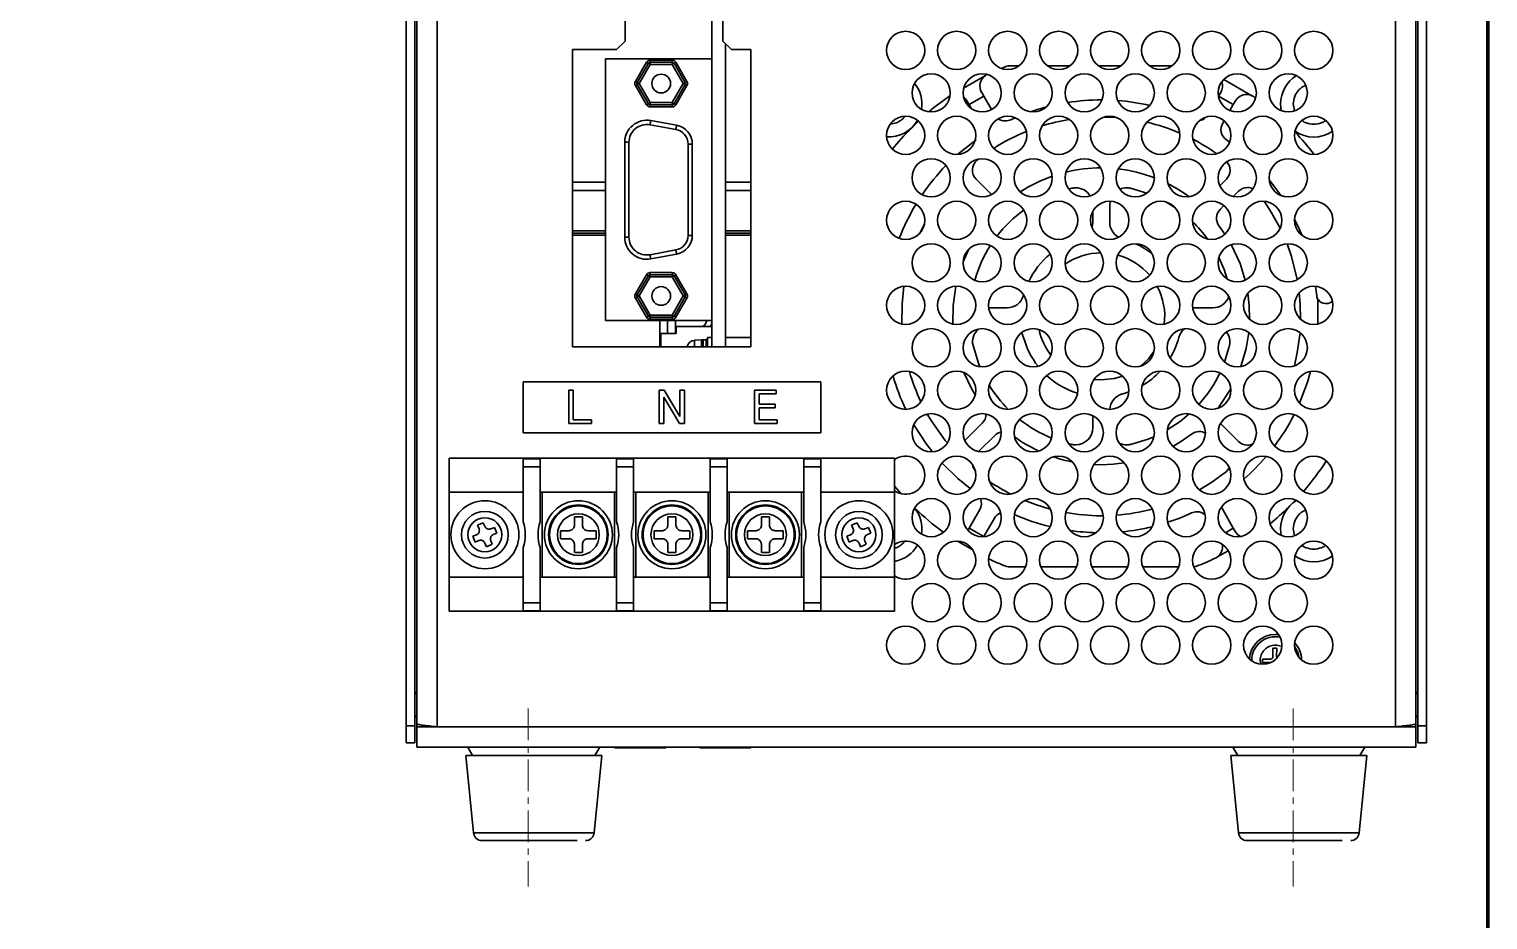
# Model space of a CAD drawing. Header units: millimetres. Extents: x 8 to 774, y 1 to 562.
# Drawn here: x 602.4 to 774, y 191.7 to 296.5 of the extents above; entities that cross this region are included whole.
import ezdxf

# ---------------------------------------------------------------- set-up
doc = ezdxf.new("R2010")
doc.units = ezdxf.units.MM
doc.linetypes.add('CENTER', pattern=[2, 1.25, -0.25, 0.25, -0.25])
doc.layers.get('0').update_dxf_attribs({"lineweight": 9})
doc.layers.add('2KD_寸法１', color=7, linetype='Continuous', lineweight=15)
doc.layers.add('AUX', color=7, linetype='Continuous', lineweight=40)

# ---------------------------------------------------------------- blocks, each defined once
blk = doc.blocks.new('A$C6BD44C80')
at = {"color": 7, "linetype": 'Continuous', "lineweight": 30}
for p, q in [((-60, -2), (-60, -187.5)), ((-59, -2), (-59, -187.5)), ((-58.75, -3.4), (-58.75, -187.25)), ((-56.35, -3.4), (-56.35, -187.6)), ((56.35, -187.6), (56.35, -3.4)), ((58.75, -187.25), (58.75, -3.4)), ((59, -187.5), (59, -2)), ((60, -187.5), (60, -2)), ((-34.25, -58.1), (-34.25, -106.9)), ((-22.75, -58.1), (-22.75, -106.9)), ((-24.05, -109), (-24.05, -104.43)), ((-40.45, -107.9), (-35.25, -107.9)), ((-40.45, -107.9), (-40.45, -142.9)), ((-34.25, -106.9), (-35.25, -107.9)), ((-22.75, -106.9), (-21.75, -107.9)), ((-22.45, -142.9), (-22.45, -107.2)), ((-21.75, -107.9), (-19.45, -107.9)), ((-19.45, -107.9), (-19.45, -142.9)), ((-36.55, -109), (-36.55, -139.8)), ((-24.05, -109), (-36.55, -109)), ((-33.04, -111.65), (-31.74, -109.4)), ((-32.82, -111.77), (-31.52, -109.52)), ((-31.31, -109.65), (-32.61, -111.9)), ((-31.31, -109.4), (-31.31, -109.15)), ((-31.31, -109.15), (-28.71, -109.15)), ((-31.31, -109.65), (-31.31, -109.4)), ((-31.31, -109.4), (-28.71, -109.4)), ((-28.71, -109.65), (-31.31, -109.65)), ((-28.71, -109.4), (-28.71, -109.15)), ((-28.71, -109.65), (-28.71, -109.4)), ((-27.41, -111.9), (-28.71, -109.65)), ((-28.49, -109.52), (-27.19, -111.77)), ((-28.28, -109.4), (-26.98, -111.65)), ((-24.05, -139.8), (-24.05, -109)), ((11.07, -109.8), (12.1, -109.8)), ((15.4, -109.8), (18.1, -109.8)), ((21.4, -109.8), (24.1, -109.8)), ((27.4, -109.8), (30.1, -109.8)), ((5.57, -112.43), (8.13, -110.96)), ((36.16, -111.41), (39.48, -113.33)), ((-31.74, -114.4), (-33.04, -112.15)), ((-31.52, -114.27), (-32.82, -112.02)), ((-32.61, -111.9), (-31.31, -114.15)), ((-28.71, -114.15), (-27.41, -111.9)), ((-27.19, -112.02), (-28.49, -114.27)), ((-26.98, -112.15), (-28.28, -114.4)), ((7.69, -112.94), (7.94, -113.38)), ((35.81, -112.94), (35.56, -113.38)), ((-31.31, -114.15), (-28.71, -114.15)), ((-31.31, -114.4), (-31.31, -114.15)), ((-28.71, -114.4), (-31.31, -114.4)), ((-31.31, -114.65), (-31.31, -114.4)), ((-28.71, -114.65), (-31.31, -114.65)), ((-28.71, -114.4), (-28.71, -114.15)), ((-28.71, -114.65), (-28.71, -114.4)), ((5.95, -113.94), (6.21, -114.38)), ((7.94, -113.38), (6.21, -114.38)), ((6.21, -114.38), (6.49, -114.86)), ((7.94, -113.38), (8.85, -114.96)), ((35.54, -113.42), (35.56, -113.38)), ((37.29, -114.38), (35.56, -113.38)), ((37.29, -114.38), (36.89, -115.08)), ((37.29, -114.38), (37.55, -113.94)), ((39.7, -113.46), (39.92, -113.61)), ((42.93, -115.1), (42.85, -114.3)), ((-31.23, -116.26), (-28.2, -116.81)), ((11.63, -115.93), (11.12, -116.16)), ((22.13, -115.84), (23.57, -115.9)), ((36.2, -116.28), (36.04, -116.55)), ((-28.29, -117.31), (-31.32, -116.75)), ((-34.3, -129.98), (-34.3, -118.82)), ((-34.3, -118.82), (-33.8, -118.82)), ((-33.8, -118.82), (-33.8, -129.98)), ((-26.85, -129.77), (-26.85, -119.03)), ((-26.85, -119.03), (-26.35, -119.03)), ((-26.35, -119.03), (-26.35, -129.77)), ((36.85, -118.8), (36.47, -118.52)), ((7.15, -120.93), (7.33, -120.79)), ((-40.45, -123.5), (-36.55, -123.5)), ((-22.45, -123.5), (-19.45, -123.5)), ((8.84, -124.97), (7.03, -123.16)), ((36.47, -123.16), (35.7, -123.93)), ((17.92, -124.31), (18.3, -124.22)), ((25.2, -124.22), (27.11, -124.79)), ((37.27, -125.2), (37.89, -124.58)), ((20.75, -126.97), (20.75, -128.23)), ((22.75, -128.23), (22.75, -126.17)), ((29.36, -125.83), (30.42, -126.49)), ((35.75, -126.71), (36.19, -126.27)), ((0.43, -129.5), (0.96, -128.41)), ((36.3, -129.63), (35.62, -128.69)), ((-40.45, -129.25), (-36.55, -129.25)), ((-36.55, -129.5), (-40.45, -129.5)), ((-36.55, -129.75), (-40.45, -129.75)), ((-34.3, -129.98), (-33.8, -129.98)), ((-26.85, -129.77), (-26.35, -129.77)), ((-22.45, -129.25), (-19.45, -129.25)), ((-22.45, -129.5), (-19.45, -129.5)), ((-19.45, -129.75), (-22.45, -129.75)), ((-31.32, -132.05), (-28.29, -131.49)), ((-28.2, -131.99), (-31.23, -132.54)), ((6.18, -131.39), (5.5, -132.89)), ((-33.04, -136.65), (-31.74, -134.4)), ((-32.82, -136.77), (-31.52, -134.52)), ((-31.31, -134.65), (-32.61, -136.9)), ((-31.31, -134.4), (-31.31, -134.15)), ((-31.31, -134.15), (-28.71, -134.15)), ((-31.31, -134.4), (-31.31, -134.65)), ((-31.31, -134.4), (-28.71, -134.4)), ((-28.71, -134.65), (-31.31, -134.65)), ((-28.71, -134.15), (-28.71, -134.4)), ((-28.71, -134.65), (-28.71, -134.4)), ((-27.41, -136.9), (-28.71, -134.65)), ((-28.49, -134.52), (-27.19, -136.77)), ((-28.28, -134.4), (-26.98, -136.65)), ((-31.74, -139.4), (-33.04, -137.15)), ((-31.52, -139.27), (-32.82, -137.02)), ((-32.61, -136.9), (-31.31, -139.15)), ((-28.71, -139.15), (-27.41, -136.9)), ((-27.19, -137.02), (-28.49, -139.27)), ((-26.98, -137.15), (-28.28, -139.4)), ((47.1, -136.89), (46.97, -135.76)), ((8.62, -138.3), (8.52, -138.3)), ((10.68, -138.3), (8.62, -138.3)), ((32.82, -138.3), (32.52, -138.28)), ((34.88, -138.3), (32.82, -138.3)), ((47.25, -140.19), (47.25, -137.33)), ((48.25, -137.8), (48.1, -137.8)), ((-36.55, -139.8), (-24.05, -139.8)), ((-31.31, -139.15), (-28.71, -139.15)), ((-31.31, -139.4), (-31.31, -139.15)), ((-28.71, -139.4), (-31.31, -139.4)), ((-31.31, -139.65), (-31.31, -139.4)), ((-28.71, -139.65), (-31.31, -139.65)), ((-30.18, -139.8), (-30.18, -142.9)), ((-29.25, -139.8), (-29.25, -141.3)), ((-28.71, -139.15), (-28.71, -139.4)), ((-28.71, -139.4), (-28.71, -139.65)), ((-28.32, -141.3), (-28.32, -139.8)), ((-28.25, -140.5), (-28.25, -141.3)), ((-28.25, -140.5), (-24.05, -140.5)), ((-24.69, -139.8), (-24.69, -139.86)), ((-24.05, -142.9), (-24.05, -139.8)), ((-28.25, -141.3), (-30.05, -141.3)), ((-30.05, -141.3), (-30.05, -142.9)), ((-25.25, -142.05), (-26.1, -142.12)), ((-25.25, -142.9), (-25.25, -142.05)), ((-24.72, -142.05), (-25.08, -142.05)), ((-24.05, -141.8), (-24.55, -141.8)), ((-24.55, -142.9), (-24.55, -141.8)), ((-19.45, -141.8), (-22.45, -141.8)), ((-40.45, -142.9), (-19.45, -142.9)), ((36.83, -142.75), (36.25, -144.68)), ((-46.25, -147), (-46.25, -153)), ((-11.25, -147), (-46.25, -147)), ((-11.25, -153), (-11.25, -147)), ((21.75, -146.77), (20.9, -146.72)), ((-40.89, -147.97), (-40.35, -147.97)), ((-40.89, -151.93), (-40.89, -147.97)), ((-40.35, -147.97), (-40.35, -151.49)), ((-30.24, -147.97), (-29.65, -147.97)), ((-30.24, -151.93), (-30.24, -147.97)), ((-29.69, -148.8), (-29.69, -151.93)), ((-27.84, -151.93), (-29.69, -148.8)), ((-29.65, -147.97), (-27.81, -151.1)), ((-27.81, -147.97), (-27.26, -147.97)), ((-27.81, -151.1), (-27.81, -147.97)), ((-27.26, -147.97), (-27.26, -151.93)), ((-19.05, -147.97), (-16.48, -147.97)), ((-19.05, -151.93), (-19.05, -147.97)), ((-18.5, -148.41), (-18.5, -149.64)), ((-16.48, -148.41), (-18.5, -148.41)), ((-16.48, -147.97), (-16.48, -148.41)), ((24.23, -148.44), (24.99, -148.19)), ((35.62, -149.91), (36.99, -147.83)), ((-18.5, -149.64), (-16.62, -149.64)), ((-18.5, -150.08), (-18.5, -151.49)), ((-16.62, -150.08), (-18.5, -150.08)), ((-16.62, -149.64), (-16.62, -150.08)), ((20.75, -150.98), (20.75, -152.43)), ((35.49, -150.13), (35.62, -149.91)), ((-38.22, -151.93), (-40.89, -151.93)), ((-40.35, -151.49), (-38.22, -151.49)), ((-38.22, -151.49), (-38.22, -151.93)), ((-29.69, -151.93), (-30.24, -151.93)), ((-27.26, -151.93), (-27.84, -151.93)), ((-16.37, -151.93), (-19.05, -151.93)), ((-18.5, -151.49), (-16.37, -151.49)), ((-16.37, -151.49), (-16.37, -151.93)), ((7.75, -151.89), (5.7, -153.93)), ((37.89, -154.02), (35.78, -151.91)), ((-46.25, -153), (-11.25, -153)), ((7.3, -155.2), (9.23, -153.33)), ((18.3, -154.38), (17.9, -154.28)), ((-54.95, -160), (-54.95, -156)), ((-54.95, -156), (-46.25, -156)), ((-44.25, -156), (-46.25, -156)), ((-46.25, -156), (-46.25, -156.03)), ((-44.25, -156.03), (-46.25, -156.03)), ((-46.25, -156.03), (-46.25, -156.06)), ((-44.25, -156.06), (-46.25, -156.06)), ((-46.25, -156.06), (-46.25, -157)), ((-44.25, -156), (-44.25, -156.03)), ((-44.25, -156), (-35.25, -156)), ((-44.25, -156.03), (-44.25, -156.06)), ((-44.25, -156.06), (-44.25, -157)), ((-33.25, -156), (-35.25, -156)), ((-35.25, -156), (-35.25, -156.03)), ((-33.25, -156.03), (-35.25, -156.03)), ((-35.25, -156.03), (-35.25, -156.06)), ((-35.25, -156.06), (-35.25, -157)), ((-33.25, -156.06), (-35.25, -156.06)), ((-33.25, -156), (-33.25, -156.03)), ((-33.25, -156), (-24.25, -156)), ((-33.25, -156.03), (-33.25, -156.06)), ((-33.25, -156.06), (-33.25, -157)), ((-22.25, -156), (-24.25, -156)), ((-24.25, -156), (-24.25, -156.03)), ((-22.25, -156.03), (-24.25, -156.03)), ((-24.25, -156.03), (-24.25, -156.06)), ((-24.25, -156.06), (-24.25, -157)), ((-22.25, -156.06), (-24.25, -156.06)), ((-22.25, -156), (-22.25, -156.03)), ((-22.25, -156), (-13.25, -156)), ((-22.25, -156.03), (-22.25, -156.06)), ((-22.25, -156.06), (-22.25, -157)), ((-11.25, -156), (-13.25, -156)), ((-13.25, -156), (-13.25, -156.03)), ((-11.25, -156.03), (-13.25, -156.03)), ((-13.25, -156.03), (-13.25, -156.06)), ((-13.25, -156.06), (-13.25, -157)), ((-11.25, -156.06), (-13.25, -156.06)), ((-11.25, -156), (-11.25, -156.03)), ((-11.25, -156), (-2.55, -156)), ((-11.25, -156.03), (-11.25, -156.06)), ((-11.25, -156.06), (-11.25, -157)), ((-2.55, -156), (-2.55, -160)), ((-46.25, -163.48), (-46.25, -157)), ((-44.25, -157), (-46.25, -157)), ((-44.25, -157), (-44.25, -163.48)), ((-33.25, -157), (-35.25, -157)), ((-35.25, -163.48), (-35.25, -157)), ((-33.25, -157), (-33.25, -163.48)), ((-22.25, -157), (-24.25, -157)), ((-24.25, -163.48), (-24.25, -157)), ((-22.25, -157), (-22.25, -163.48)), ((-13.25, -163.48), (-13.25, -157)), ((-11.25, -157), (-13.25, -157)), ((-11.25, -157), (-11.25, -163.48)), ((20.88, -156.74), (21.75, -156.77)), ((-54.95, -170), (-54.95, -160)), ((-46.25, -160), (-54.95, -160)), ((-44, -160), (-44.25, -160)), ((-44, -160), (-44, -170)), ((-35.5, -160), (-44, -160)), ((-35.5, -170), (-35.5, -160)), ((-35.25, -160), (-35.5, -160)), ((-33, -160), (-33.25, -160)), ((-33, -160), (-33, -170)), ((-24.5, -160), (-33, -160)), ((-24.5, -170), (-24.5, -160)), ((-24.25, -160), (-24.5, -160)), ((-22, -160), (-22.25, -160)), ((-22, -160), (-22, -170)), ((-13.5, -160), (-22, -160)), ((-13.5, -170), (-13.5, -160)), ((-13.25, -160), (-13.5, -160)), ((-2.55, -160), (-11.25, -160)), ((-2.55, -170), (-2.55, -160)), ((44.61, -160.92), (44.19, -161.35)), ((-39.28, -162.9), (-40.22, -162.9)), ((-40.22, -162.9), (-40.22, -163.83)), ((-39.28, -163.83), (-39.28, -162.9)), ((-28.28, -162.9), (-29.22, -162.9)), ((-29.22, -162.9), (-29.22, -163.83)), ((-28.28, -163.83), (-28.28, -162.9)), ((-17.28, -162.9), (-18.22, -162.9)), ((-18.22, -162.9), (-18.22, -163.83)), ((-17.28, -163.83), (-17.28, -162.9)), ((7.46, -162.05), (6.21, -164.22)), ((21.99, -162.77), (21.75, -162.77)), ((36.04, -162.05), (37.29, -164.22)), ((-51.44, -164.29), (-51.61, -163.87)), ((-50.94, -163.59), (-50.76, -164.01)), ((-50.04, -164.31), (-49.62, -164.14)), ((-49.62, -164.14), (-49.34, -164.81)), ((-40.92, -164.53), (-41.85, -164.53)), ((-41.85, -164.53), (-41.85, -165.47)), ((-37.65, -164.53), (-38.58, -164.53)), ((-37.65, -165.47), (-37.65, -164.53)), ((-29.92, -164.53), (-30.85, -164.53)), ((-30.85, -164.53), (-30.85, -165.47)), ((-26.65, -164.53), (-27.58, -164.53)), ((-26.65, -165.47), (-26.65, -164.53)), ((-18.92, -164.53), (-19.85, -164.53)), ((-19.85, -164.53), (-19.85, -165.47)), ((-15.65, -164.53), (-16.58, -164.53)), ((-15.65, -165.47), (-15.65, -164.53)), ((-7.44, -164.29), (-7.61, -163.87)), ((-6.94, -163.59), (-6.76, -164.01)), ((-6.04, -164.31), (-5.62, -164.14)), ((-5.62, -164.14), (-5.34, -164.81)), ((6.21, -164.22), (6.06, -164.48)), ((6.21, -164.22), (7.94, -165.22)), ((7.94, -165.22), (9.19, -163.05)), ((36.36, -164.77), (37.29, -164.22)), ((37.29, -164.22), (37.55, -164.66)), ((42.93, -165.1), (42.85, -164.3)), ((-52.16, -165.19), (-51.74, -165.01)), ((-51.88, -165.86), (-52.16, -165.19)), ((-51.46, -165.69), (-51.88, -165.86)), ((-50.56, -166.41), (-50.74, -165.99)), ((-50.06, -165.71), (-49.89, -166.13)), ((-49.34, -164.81), (-49.76, -164.99)), ((-41.85, -165.47), (-40.92, -165.47)), ((-40.22, -166.17), (-40.22, -167.1)), ((-39.28, -167.1), (-39.28, -166.17)), ((-38.58, -165.47), (-37.65, -165.47)), ((-30.85, -165.47), (-29.92, -165.47)), ((-29.22, -166.17), (-29.22, -167.1)), ((-28.28, -167.1), (-28.28, -166.17)), ((-27.58, -165.47), (-26.65, -165.47)), ((-19.85, -165.47), (-18.92, -165.47)), ((-18.22, -166.17), (-18.22, -167.1)), ((-17.28, -167.1), (-17.28, -166.17)), ((-16.58, -165.47), (-15.65, -165.47)), ((-8.16, -165.19), (-7.74, -165.01)), ((-7.88, -165.86), (-8.16, -165.19)), ((-7.46, -165.69), (-7.88, -165.86)), ((-6.56, -166.41), (-6.74, -165.99)), ((-6.63, -166.24), (-6.67, -166.17)), ((-6.06, -165.71), (-5.89, -166.13)), ((-5.34, -164.81), (-5.76, -164.99)), ((6.64, -166.79), (4.85, -165.75)), ((7.93, -165.24), (7.94, -165.22)), ((-46.25, -173), (-46.25, -166.52)), ((-44.25, -166.52), (-44.25, -173)), ((-40.22, -167.1), (-39.28, -167.1)), ((-35.25, -173), (-35.25, -166.52)), ((-33.25, -166.52), (-33.25, -173)), ((-29.22, -167.1), (-28.28, -167.1)), ((-24.25, -173), (-24.25, -166.52)), ((-22.25, -166.52), (-22.25, -173)), ((-18.22, -167.1), (-17.28, -167.1)), ((-13.25, -173), (-13.25, -166.52)), ((-11.25, -166.52), (-11.25, -173)), ((36.7, -166.88), (35.37, -167.64)), ((12.85, -168.8), (11.07, -168.8)), ((18.85, -168.8), (14.65, -168.8)), ((24.85, -168.8), (20.65, -168.8)), ((30.85, -168.8), (26.65, -168.8)), ((-54.95, -174), (-54.95, -170)), ((-54.95, -170), (-46.25, -170)), ((-44.25, -170), (-44, -170)), ((-44, -170), (-35.5, -170)), ((-35.5, -170), (-35.25, -170)), ((-33.25, -170), (-33, -170)), ((-33, -170), (-24.5, -170)), ((-24.5, -170), (-24.25, -170)), ((-22.25, -170), (-22, -170)), ((-22, -170), (-13.5, -170)), ((-13.5, -170), (-13.25, -170)), ((-11.25, -170), (-2.55, -170)), ((-2.55, -170), (-2.55, -174)), ((-44.25, -173), (-46.25, -173)), ((-46.25, -173), (-46.25, -173.94)), ((-44.25, -173), (-44.25, -173.94)), ((-33.25, -173), (-35.25, -173)), ((-35.25, -173), (-35.25, -173.94)), ((-33.25, -173), (-33.25, -173.94)), ((-22.25, -173), (-24.25, -173)), ((-24.25, -173), (-24.25, -173.94)), ((-22.25, -173), (-22.25, -173.94)), ((-11.25, -173), (-13.25, -173)), ((-13.25, -173), (-13.25, -173.94)), ((-11.25, -173), (-11.25, -173.94)), ((-46.25, -174), (-54.95, -174)), ((-44.25, -173.94), (-46.25, -173.94)), ((-46.25, -173.94), (-46.25, -173.97)), ((-46.25, -173.97), (-44.25, -173.97)), ((-46.25, -173.97), (-46.25, -174)), ((-44.25, -174), (-46.25, -174)), ((-44.25, -173.94), (-44.25, -173.97)), ((-44.25, -173.97), (-44.25, -174)), ((-35.25, -174), (-44.25, -174)), ((-33.25, -173.94), (-35.25, -173.94)), ((-35.25, -173.94), (-35.25, -173.97)), ((-35.25, -173.97), (-33.25, -173.97)), ((-35.25, -173.97), (-35.25, -174)), ((-33.25, -174), (-35.25, -174)), ((-33.25, -173.94), (-33.25, -173.97)), ((-33.25, -173.97), (-33.25, -174)), ((-24.25, -174), (-33.25, -174)), ((-22.25, -173.94), (-24.25, -173.94)), ((-24.25, -173.94), (-24.25, -173.97)), ((-24.25, -173.97), (-22.25, -173.97)), ((-24.25, -173.97), (-24.25, -174)), ((-22.25, -174), (-24.25, -174)), ((-22.25, -173.94), (-22.25, -173.97)), ((-22.25, -173.97), (-22.25, -174)), ((-13.25, -174), (-22.25, -174)), ((-11.25, -173.94), (-13.25, -173.94)), ((-13.25, -173.94), (-13.25, -173.97)), ((-13.25, -173.97), (-11.25, -173.97)), ((-13.25, -173.97), (-13.25, -174)), ((-11.25, -174), (-13.25, -174)), ((-11.25, -173.94), (-11.25, -173.97)), ((-11.25, -173.97), (-11.25, -174)), ((-2.55, -174), (-11.25, -174)), ((42.25, -176.73), (42.62, -176.75)), ((41.95, -178.34), (42.39, -178.34)), ((41.95, -179.47), (41.95, -178.34)), ((42.39, -178.34), (42.38, -179.31)), ((40.72, -179.63), (41.55, -179.65)), ((40.72, -180.03), (40.72, -179.63)), ((41.69, -180.04), (40.72, -180.03)), ((41.94, -179.48), (41.95, -179.47)), ((42.38, -179.31), (42.38, -179.31)), ((-58.75, -183.75), (-59, -183.5)), ((59, -183.5), (58.75, -183.75)), ((-59, -186.5), (-58.75, -186.25)), ((58.75, -186.25), (59, -186.5)), ((-60, -187.5), (-59, -187.5)), ((-60, -189.5), (-60, -187.5)), ((-59, -187.5), (-59, -189.5)), ((-58.75, -187.25), (-58.75, -187.6)), ((-58.75, -190), (-58.75, -187.6)), ((-58.75, -187.6), (-56.35, -187.6)), ((-56.35, -187.6), (56.35, -187.6)), ((56.35, -187.6), (58.75, -187.6)), ((58.75, -187.6), (58.75, -187.25)), ((58.75, -190), (58.75, -187.6)), ((59, -187.5), (60, -187.5)), ((59, -189.5), (59, -187.5)), ((60, -187.5), (60, -189.5)), ((-59, -189.5), (-60, -189.5)), ((-58.75, -190), (-56.35, -190)), ((-56.35, -190), (56.35, -190)), ((-52.77, -190), (-52.19, -191)), ((-37.81, -191), (-37.23, -190)), ((-35.45, -190), (-35.45, -190.1)), ((-29.45, -190.1), (-35.45, -190.1)), ((-29.45, -190.1), (-29.45, -190)), ((-25.45, -190), (-25.45, -190.1)), ((-19.45, -190.1), (-25.45, -190.1)), ((-19.45, -190.1), (-19.45, -190)), ((37.23, -190), (37.81, -191)), ((52.19, -191), (52.77, -190)), ((56.35, -190), (58.75, -190)), ((60, -189.5), (59, -189.5)), ((-53, -191), (-52.09, -200.1)), ((-38.3, -191), (-53, -191)), ((-37, -191), (-38.3, -191)), ((-37.91, -200.1), (-37, -191)), ((37, -191), (37.91, -200.1)), ((51.7, -191), (37, -191)), ((53, -191), (51.7, -191)), ((52.09, -200.1), (53, -191))]:
    blk.add_line(p, q, dxfattribs=at)
at = {"color": 8, "linetype": 'Continuous', "lineweight": 30}
for p, q in [((44.5, -115.08), (44.35, -114.3)), ((-40.45, -124.5), (-36.55, -124.5)), ((-22.45, -124.5), (-19.45, -124.5)), ((-26.1, -142.9), (-26.1, -142.12)), ((-25.08, -142.9), (-25.08, -142.05)), ((-24.72, -142.9), (-24.72, -142.05)), ((-26.97, -142.9), (-26.97, -142.84)), ((44.5, -165.08), (44.35, -164.3)), ((40.53, -180.19), (40.45, -179.8)), ((-52.09, -200.1), (-39.06, -200.1)), ((-39.06, -200.1), (-37.91, -200.1)), ((37.91, -200.1), (50.94, -200.1)), ((50.94, -200.1), (52.09, -200.1))]:
    blk.add_line(p, q, dxfattribs=at)
at = {"color": 7, "linetype": 'Continuous', "lineweight": 30, "flags": 128}
for points in [[(-31.52, -109.52), (-31.53, -109.52), (-31.54, -109.52), (-31.56, -109.5), (-31.59, -109.49), (-31.62, -109.47), (-31.66, -109.45), (-31.7, -109.42), (-31.74, -109.4)], [(-31.31, -109.65), (-31.35, -109.63), (-31.39, -109.6), (-31.43, -109.58), (-31.46, -109.56), (-31.49, -109.55), (-31.51, -109.53), (-31.52, -109.53), (-31.52, -109.52)], [(-28.71, -109.65), (-28.67, -109.63), (-28.63, -109.6), (-28.59, -109.58), (-28.56, -109.56), (-28.53, -109.55), (-28.51, -109.53), (-28.5, -109.53), (-28.49, -109.52)], [(-28.49, -109.52), (-28.49, -109.52), (-28.48, -109.52), (-28.46, -109.5), (-28.43, -109.49), (-28.4, -109.47), (-28.36, -109.45), (-28.32, -109.42), (-28.28, -109.4)], [(9.98, -110.12), (10.26, -110.01), (10.54, -109.9)], [(-32.82, -111.77), (-32.83, -111.77), (-32.84, -111.77), (-32.86, -111.75), (-32.89, -111.74), (-32.92, -111.72), (-32.96, -111.7), (-33, -111.67), (-33.04, -111.65)], [(-33.04, -112.15), (-33, -112.13), (-32.96, -112.1), (-32.92, -112.08), (-32.89, -112.06), (-32.86, -112.05), (-32.84, -112.03), (-32.83, -112.03), (-32.82, -112.02)], [(-32.61, -111.9), (-32.65, -111.88), (-32.69, -111.85), (-32.73, -111.83), (-32.76, -111.81), (-32.79, -111.8), (-32.81, -111.78), (-32.82, -111.78), (-32.82, -111.77)], [(-32.61, -111.9), (-32.65, -111.92), (-32.69, -111.95), (-32.73, -111.97), (-32.76, -111.99), (-32.79, -112), (-32.81, -112.02), (-32.82, -112.02), (-32.82, -112.02)], [(-27.19, -111.77), (-27.2, -111.78), (-27.21, -111.78), (-27.23, -111.8), (-27.26, -111.81), (-27.29, -111.83), (-27.33, -111.85), (-27.37, -111.88), (-27.41, -111.9)], [(-27.19, -112.02), (-27.2, -112.02), (-27.21, -112.02), (-27.23, -112), (-27.26, -111.99), (-27.29, -111.97), (-27.33, -111.95), (-27.37, -111.92), (-27.41, -111.9)], [(-26.98, -111.65), (-27.02, -111.67), (-27.06, -111.7), (-27.1, -111.72), (-27.13, -111.74), (-27.16, -111.75), (-27.18, -111.77), (-27.19, -111.77), (-27.19, -111.77)], [(-26.98, -112.15), (-27.02, -112.13), (-27.06, -112.1), (-27.1, -112.08), (-27.13, -112.06), (-27.16, -112.05), (-27.18, -112.03), (-27.19, -112.03), (-27.19, -112.02)], [(-31.52, -114.27), (-31.53, -114.28), (-31.54, -114.28), (-31.56, -114.3), (-31.59, -114.31), (-31.62, -114.33), (-31.66, -114.35), (-31.7, -114.38), (-31.74, -114.4)], [(-31.52, -114.27), (-31.52, -114.27), (-31.51, -114.27), (-31.49, -114.25), (-31.46, -114.24), (-31.43, -114.22), (-31.39, -114.2), (-31.35, -114.17), (-31.31, -114.15)], [(-28.49, -114.27), (-28.5, -114.27), (-28.51, -114.27), (-28.53, -114.25), (-28.56, -114.24), (-28.59, -114.22), (-28.63, -114.2), (-28.67, -114.17), (-28.71, -114.15)], [(-28.28, -114.4), (-28.32, -114.38), (-28.36, -114.35), (-28.4, -114.33), (-28.43, -114.31), (-28.46, -114.3), (-28.48, -114.28), (-28.49, -114.28), (-28.49, -114.27)], [(-31.23, -116.26), (-31.24, -116.27), (-31.24, -116.3), (-31.25, -116.34), (-31.26, -116.4), (-31.27, -116.48), (-31.29, -116.56), (-31.31, -116.66), (-31.32, -116.75)], [(-0.3, -116.86), (0.18, -116.39), (0.25, -116.32)], [(-28.29, -117.31), (-28.27, -117.21), (-28.25, -117.12), (-28.24, -117.03), (-28.22, -116.96), (-28.21, -116.9), (-28.2, -116.85), (-28.2, -116.82), (-28.2, -116.81)], [(7.03, -118.52), (4.88, -120.22), (4.85, -120.25)], [(42.87, -125.07), (42.3, -124.26), (41.51, -123.24)], [(22.75, -126.17), (22.79, -125.78), (22.79, -125.75)], [(40.91, -125.76), (41.76, -127.05), (42.8, -128.93)], [(20.75, -128.23), (20.72, -128.56), (20.66, -128.83)], [(45.37, -129.78), (45.03, -128.99), (44.5, -127.86)], [(-31.23, -132.54), (-31.24, -132.53), (-31.24, -132.5), (-31.25, -132.46), (-31.26, -132.4), (-31.27, -132.32), (-31.29, -132.24), (-31.31, -132.14), (-31.32, -132.05)], [(-28.29, -131.49), (-28.27, -131.59), (-28.25, -131.68), (-28.24, -131.77), (-28.22, -131.84), (-28.21, -131.9), (-28.2, -131.95), (-28.2, -131.98), (-28.2, -131.99)], [(38.69, -135.04), (38.08, -133.1), (37.04, -130.86)], [(43.61, -130.75), (44.13, -132.25), (44.82, -134.98)], [(35.59, -132.39), (36.2, -133.78), (36.58, -134.92)], [(-31.74, -134.4), (-31.7, -134.42), (-31.66, -134.45), (-31.62, -134.47), (-31.59, -134.49), (-31.56, -134.5), (-31.54, -134.52), (-31.53, -134.52), (-31.52, -134.52)], [(-31.52, -134.52), (-31.52, -134.53), (-31.51, -134.53), (-31.49, -134.55), (-31.46, -134.56), (-31.43, -134.58), (-31.39, -134.6), (-31.35, -134.63), (-31.31, -134.65)], [(-28.71, -134.65), (-28.67, -134.63), (-28.63, -134.6), (-28.59, -134.58), (-28.56, -134.56), (-28.53, -134.55), (-28.51, -134.53), (-28.5, -134.53), (-28.49, -134.52)], [(-28.49, -134.52), (-28.49, -134.52), (-28.48, -134.52), (-28.46, -134.5), (-28.43, -134.49), (-28.4, -134.47), (-28.36, -134.45), (-28.32, -134.42), (-28.28, -134.4)], [(-33.04, -136.65), (-33, -136.67), (-32.96, -136.7), (-32.92, -136.72), (-32.89, -136.74), (-32.86, -136.75), (-32.84, -136.77), (-32.83, -136.77), (-32.82, -136.77)], [(-33.04, -137.15), (-33, -137.13), (-32.96, -137.1), (-32.92, -137.08), (-32.89, -137.06), (-32.86, -137.05), (-32.84, -137.03), (-32.83, -137.03), (-32.82, -137.02)], [(-32.82, -136.77), (-32.82, -136.78), (-32.81, -136.78), (-32.79, -136.8), (-32.76, -136.81), (-32.73, -136.83), (-32.69, -136.85), (-32.65, -136.88), (-32.61, -136.9)], [(-32.82, -137.02), (-32.82, -137.02), (-32.81, -137.02), (-32.79, -137), (-32.76, -136.99), (-32.73, -136.97), (-32.69, -136.95), (-32.65, -136.92), (-32.61, -136.9)], [(-27.41, -136.9), (-27.37, -136.88), (-27.33, -136.85), (-27.29, -136.83), (-27.26, -136.81), (-27.23, -136.8), (-27.21, -136.78), (-27.2, -136.78), (-27.19, -136.77)], [(-27.41, -136.9), (-27.37, -136.92), (-27.33, -136.95), (-27.29, -136.97), (-27.26, -136.99), (-27.23, -137), (-27.21, -137.02), (-27.2, -137.02), (-27.19, -137.02)], [(-27.19, -136.77), (-27.19, -136.77), (-27.18, -136.77), (-27.16, -136.75), (-27.13, -136.74), (-27.1, -136.72), (-27.06, -136.7), (-27.02, -136.67), (-26.98, -136.65)], [(-27.19, -137.02), (-27.19, -137.03), (-27.18, -137.03), (-27.16, -137.05), (-27.13, -137.06), (-27.1, -137.08), (-27.06, -137.1), (-27.02, -137.13), (-26.98, -137.15)], [(-1.7, -140.2), (-1.67, -137.87), (-1.45, -135.76)], [(4.65, -135.75), (4.33, -138.03), (4.31, -140.21)], [(6.89, -137.29), (6.82, -137.17), (6.72, -136.91)], [(39.21, -139.64), (39.17, -138.03), (39, -136.58)], [(45.05, -136.52), (45.17, -137.87), (45.21, -139.64)], [(-31.74, -139.4), (-31.7, -139.38), (-31.66, -139.35), (-31.62, -139.33), (-31.59, -139.31), (-31.56, -139.3), (-31.54, -139.28), (-31.53, -139.28), (-31.52, -139.27)], [(-31.52, -139.27), (-31.52, -139.27), (-31.51, -139.27), (-31.49, -139.25), (-31.46, -139.24), (-31.43, -139.22), (-31.39, -139.2), (-31.35, -139.17), (-31.31, -139.15)], [(-28.71, -139.15), (-28.67, -139.17), (-28.63, -139.2), (-28.59, -139.22), (-28.56, -139.24), (-28.53, -139.25), (-28.51, -139.27), (-28.5, -139.27), (-28.49, -139.27)], [(-28.49, -139.27), (-28.49, -139.28), (-28.48, -139.28), (-28.46, -139.3), (-28.43, -139.31), (-28.4, -139.33), (-28.36, -139.35), (-28.32, -139.38), (-28.28, -139.4)], [(12.37, -141.22), (12.5, -141.47), (12.61, -141.78)], [(38.19, -145.21), (38.8, -143.07), (39.11, -141.21)], [(45.14, -141.23), (44.82, -143.57), (44.48, -145.13)], [(7.47, -145.23), (7.3, -144.82), (6.67, -142.75)], [(27.95, -143.45), (27.3, -144.3), (26.37, -145.16)], [(45.08, -149.51), (46.01, -147.06), (46.38, -145.78)], [(5.58, -145.91), (6.49, -147.8), (6.93, -148.55)], [(24.26, -146.33), (23.3, -146.6), (21.75, -146.77)], [(3.38, -153.9), (1.74, -151.55), (1.29, -150.8)], [(32.11, -150.78), (31.05, -151.66), (29.52, -152.67)], [(-0.29, -152.05), (1.2, -154.34), (1.89, -155.25)], [(27.95, -153.47), (27.27, -153.75), (25.2, -154.38)], [(30.17, -154.6), (31.2, -153.99), (32.36, -153.17)], [(3.02, -156.56), (4.88, -158.38), (6.35, -159.58)], [(21.75, -156.77), (23.17, -156.71), (24.47, -156.55)], [(36.35, -157.67), (34.76, -158.83), (33.3, -159.72)], [(-1.79, -160.19), (-2.06, -159.87), (-2.55, -159.29)], [(15.76, -161.99), (14.03, -161.46), (12.76, -160.98)], [(36.04, -162.05), (35.93, -161.8), (35.9, -161.72)], [(44.5, -178.14), (44.88, -178.84), (45.03, -179.45)], [(41.7, -180.04), (41.7, -180.04), (41.69, -180.04)]]:
    blk.add_lwpolyline(points, dxfattribs=at)
at = {"color": 7, "linetype": 'Continuous', "lineweight": 30}
for centre, radius in [((-1.25, -108), 2.25), ((4.75, -108), 2.25), ((10.75, -108), 2.25), ((16.75, -108), 2.25), ((22.75, -108), 2.25), ((28.75, -108), 2.25), ((34.75, -108), 2.25), ((40.75, -108), 2.25), ((46.75, -108), 2.25), ((-30.01, -111.9), 1.1), ((1.75, -113), 2.25), ((7.75, -113), 2.25), ((13.75, -113), 2.25), ((19.75, -113), 2.25), ((25.75, -113), 2.25), ((31.75, -113), 2.25), ((37.75, -113), 2.25), ((43.75, -113), 2.25), ((-1.25, -118), 2.25), ((4.75, -118), 2.25), ((10.75, -118), 2.25), ((16.75, -118), 2.25), ((22.75, -118), 2.25), ((28.75, -118), 2.25), ((34.75, -118), 2.25), ((40.75, -118), 2.25), ((46.75, -118), 2.25), ((1.75, -123), 2.25), ((7.75, -123), 2.25), ((13.75, -123), 2.25), ((19.75, -123), 2.25), ((25.75, -123), 2.25), ((31.75, -123), 2.25), ((37.75, -123), 2.25), ((43.75, -123), 2.25), ((-1.25, -128), 2.25), ((4.75, -128), 2.25), ((10.75, -128), 2.25), ((16.75, -128), 2.25), ((22.75, -128), 2.25), ((28.75, -128), 2.25), ((34.75, -128), 2.25), ((40.75, -128), 2.25), ((46.75, -128), 2.25), ((1.75, -133), 2.25), ((7.75, -133), 2.25), ((13.75, -133), 2.25), ((19.75, -133), 2.25), ((25.75, -133), 2.25), ((31.75, -133), 2.25), ((37.75, -133), 2.25), ((43.75, -133), 2.25), ((-30.01, -136.9), 1.1), ((-1.25, -138), 2.25), ((4.75, -138), 2.25), ((10.75, -138), 2.25), ((16.75, -138), 2.25), ((22.75, -138), 2.25), ((28.75, -138), 2.25), ((34.75, -138), 2.25), ((40.75, -138), 2.25), ((46.75, -138), 2.25), ((1.75, -143), 2.25), ((7.75, -143), 2.25), ((13.75, -143), 2.25), ((19.75, -143), 2.25), ((25.75, -143), 2.25), ((31.75, -143), 2.25), ((37.75, -143), 2.25), ((43.75, -143), 2.25), ((-1.25, -148), 2.25), ((4.75, -148), 2.25), ((10.75, -148), 2.25), ((16.75, -148), 2.25), ((22.75, -148), 2.25), ((28.75, -148), 2.25), ((34.75, -148), 2.25), ((40.75, -148), 2.25), ((46.75, -148), 2.25), ((1.75, -153), 2.25), ((7.75, -153), 2.25), ((13.75, -153), 2.25), ((19.75, -153), 2.25), ((25.75, -153), 2.25), ((31.75, -153), 2.25), ((37.75, -153), 2.25), ((43.75, -153), 2.25), ((4.75, -158), 2.25), ((10.75, -158), 2.25), ((16.75, -158), 2.25), ((22.75, -158), 2.25), ((28.75, -158), 2.25), ((34.75, -158), 2.25), ((40.75, -158), 2.25), ((46.75, -158), 2.25), ((-50.75, -165), 4), ((-39.75, -165), 4), ((-28.75, -165), 4), ((-17.75, -165), 4), ((-6.75, -165), 4), ((1.75, -163), 2.25), ((7.75, -163), 2.25), ((13.75, -163), 2.25), ((19.75, -163), 2.25), ((25.75, -163), 2.25), ((31.75, -163), 2.25), ((37.75, -163), 2.25), ((43.75, -163), 2.25), ((-50.75, -165), 2.75), ((-50.75, -165), 2), ((-39.75, -165), 3.5), ((-39.75, -165), 3.4), ((-39.75, -165), 2.46), ((-28.75, -165), 3.5), ((-28.75, -165), 3.4), ((-28.75, -165), 2.46), ((-17.75, -165), 3.5), ((-17.75, -165), 3.4), ((-17.75, -165), 2.46), ((-6.75, -165), 2.75), ((-6.75, -165), 2), ((4.75, -168), 2.25), ((10.75, -168), 2.25), ((16.75, -168), 2.25), ((22.75, -168), 2.25), ((28.75, -168), 2.25), ((34.75, -168), 2.25), ((40.75, -168), 2.25), ((46.75, -168), 2.25), ((1.75, -173), 2.25), ((7.75, -173), 2.25), ((13.75, -173), 2.25), ((19.75, -173), 2.25), ((25.75, -173), 2.25), ((31.75, -173), 2.25), ((37.75, -173), 2.25), ((43.75, -173), 2.25), ((-1.25, -178), 2.25), ((4.75, -178), 2.25), ((10.75, -178), 2.25), ((16.75, -178), 2.25), ((22.75, -178), 2.25), ((28.75, -178), 2.25), ((34.75, -178), 2.25), ((40.75, -178), 2.25), ((46.75, -178), 2.25)]:
    blk.add_circle(centre, radius, dxfattribs=at)
for centre, radius, start, end in [((-31.31, -109.65), 0.5, 90, 150), ((-31.31, -109.65), 0.25, 90, 150), ((-28.71, -109.65), 0.5, 30, 90), ((-28.71, -109.65), 0.25, 30, 90), ((11.07, -111.3), 1.5, 90, 110.8711), ((8.98, -112.19), 1.5, 124.7856, 210), ((8.98, -112.19), 1.5, 115.2144, 124.7856), ((46.75, -114.3), 3.9, 121.3644, 180), ((-32.61, -111.9), 0.5, 150, 210), ((-32.61, -111.9), 0.25, 150, 210), ((-27.41, -111.9), 0.25, 330, 30), ((-27.41, -111.9), 0.5, 330, 30), ((-3.25, -114.3), 3.9, 350.6606, 38.4878), ((34.52, -112.19), 1.5, 330, 19.7949), ((38.85, -114.69), 1.5, 90, 150), ((38.85, -114.69), 1.5, 64.7856, 90), ((-31.31, -114.15), 0.5, 210, 270), ((-31.31, -114.15), 0.25, 210, 270), ((-28.71, -114.15), 0.25, 270, 330), ((-28.71, -114.15), 0.5, 270, 330), ((21.75, -139.3), 31.47, 124.7856, 130.1078), ((4.65, -114.69), 1.5, 117.0387, 124.7856), ((4.65, -114.69), 1.5, 30, 53.146), ((21.75, -139.3), 25.47, 104.7885, 109.0492), ((21.75, -139.3), 25.47, 90, 98.8994), ((21.75, -139.3), 25.47, 77.0761, 85.6281), ((38.85, -114.69), 1.5, 55.2144, 64.7856), ((-31.7, -118.82), 2.6, 79.6634, 180), ((-3.25, -114.3), 3.9, 266.4461, 330.3399), ((10.49, -114.8), 1.5, 235.8459, 270), ((10.49, -114.8), 1.5, 270, 294.6806), ((21.75, -139.3), 23.47, 99.1773, 107.2438), ((21.75, -139.3), 23.47, 66.8292, 76.7857), ((33.01, -114.8), 1.5, 281.8093, 315.2178), ((37.34, -117.3), 1.5, 150, 234.6806), ((-31.7, -118.82), 2.1, 79.6634, 180), ((-28.6, -119.03), 1.75, 0, 79.6634), ((-28.6, -119.03), 2.25, 0, 79.6634), ((21.75, -139.3), 31.47, 135.5008, 141.2975), ((21.75, -139.3), 23.47, 112.0155, 122.611), ((21.75, -139.3), 31.47, 37.2594, 43.6026), ((46.75, -114.3), 3.9, 235.687, 304.313), ((21.75, -139.3), 23.47, 54.6052, 62.601), ((21.75, -139.3), 25.47, 135.8451, 145.7948), ((8.09, -122.1), 1.5, 128.465, 225), ((35.41, -122.1), 1.5, 315, 41.5624), ((21.75, -139.3), 17.47, 109.2485, 123.0349), ((21.75, -139.3), 17.47, 90, 103.7419), ((21.75, -139.3), 17.47, 69.0329, 83.3914), ((18.75, -126.17), 2, 90, 102.8723), ((18.75, -126.17), 2, 31.2367, 90), ((24.75, -126.17), 2, 90, 113.7692), ((24.75, -126.17), 2, 77.1277, 90), ((21.75, -139.3), 17.47, 53.6969, 63.2451), ((38.95, -125.64), 1.5, 90, 135), ((38.95, -125.64), 1.5, 64.3816, 90), ((21.75, -139.3), 25.47, 148.7996, 158.8702), ((21.75, -139.3), 15.47, 126.0432, 142.4153), ((36.81, -127.77), 1.5, 135, 217.4256), ((24.75, -128.23), 2, 180, 241.5443), ((21.75, -139.3), 15.47, 36.0691, 45.9272), ((-31.7, -129.98), 2.6, 180, 280.3366), ((-31.7, -129.98), 2.1, 180, 280.3366), ((-28.6, -129.77), 1.75, 280.3366, 0), ((-28.6, -129.77), 2.25, 280.3366, 0), ((21.75, -139.3), 15.47, 147.4094, 164.1351), ((21.75, -139.3), 9.47, 129.3081, 154.251), ((21.75, -139.3), 7.47, 90, 124.6449), ((21.75, -139.3), 7.47, 40.251, 74.9244), ((21.75, -139.3), 9.47, 50.6055, 64.5699), ((-31.31, -134.65), 0.5, 90, 150), ((-31.31, -134.65), 0.25, 90, 150), ((-28.71, -134.65), 0.5, 30, 90), ((-28.71, -134.65), 0.25, 30, 90), ((-32.61, -136.9), 0.5, 150, 210), ((-32.61, -136.9), 0.25, 150, 210), ((-27.41, -136.9), 0.25, 330, 30), ((-27.41, -136.9), 0.5, 330, 30), ((10.68, -136.3), 2, 270, 344.8328), ((21.75, -139.3), 7.47, 352.9817, 28.0599), ((34.88, -136.3), 2, 270, 340.0123), ((48.1, -136.8), 1, 185.4202, 212.0147), ((48.1, -136.8), 1, 212.0147, 270), ((48.25, -136.8), 1, 270, 314.2238), ((-31.31, -139.15), 0.5, 210, 270), ((-31.31, -139.15), 0.25, 210, 270), ((-28.71, -139.15), 0.25, 270, 330), ((-28.71, -139.15), 0.5, 270, 330), ((-25.33, -139.86), 0.64, 270, 0), ((-25.33, -139.86), 1.28, 330, 0), ((-26.01, -143.12), 1, 95, 163.743), ((-25.08, -142.22), 0.175, 90, 180), ((-24.72, -142.22), 0.175, 0, 90), ((8.62, -142.3), 2, 131.1614, 192.8723), ((21.75, -139.3), 9.47, 195.1672, 218.3595), ((21.75, -139.3), 7.47, 192.0702, 217.5709), ((21.75, -139.3), 9.47, 328.8115, 344.8328), ((32.82, -142.3), 2, 129.6335, 164.8328), ((34.88, -142.3), 2, 347.1277, 35.8211), ((21.75, -139.3), 23.47, 196.0697, 205.3697), ((21.75, -139.3), 9.47, 300.6004, 317.0398), ((21.75, -139.3), 25.47, 195.973, 205.4663), ((21.75, -139.3), 15.47, 211.6165, 225.0651), ((21.75, -139.3), 9.47, 227.2882, 252.9388), ((21.75, -139.3), 15.47, 317.9385, 334.4782), ((24.75, -150.37), 2, 105.1672, 176.6508), ((6.69, -150.83), 1.5, 315, 1.2756), ((21.75, -139.3), 25.47, 323.1706, 333.0061), ((21.75, -139.3), 15.47, 231.611, 247.8242), ((18.75, -152.43), 2, 270, 0), ((4.55, -152.96), 1.5, 218.465, 233.9479), ((10.28, -154.4), 1.5, 100.7099, 134.173), ((21.75, -139.3), 17.47, 234.2758, 245.1593), ((18.75, -152.43), 2, 257.1277, 270), ((24.75, -152.43), 2, 243.5181, 270), ((24.75, -152.43), 2, 270, 282.8723), ((33.28, -154.36), 1.5, 90, 127.4256), ((33.28, -154.36), 1.5, 61.1789, 90), ((38.95, -152.96), 1.5, 225, 270), ((38.95, -152.96), 1.5, 270, 294.1478), ((-1.25, -158), 2.25, 0, 125.2944), ((21.75, -139.3), 17.47, 251.2288, 258.8321), ((21.75, -139.3), 25.47, 311.2594, 319.6525), ((8.1, -156.51), 1.5, 189.2515, 218.5272), ((35.41, -156.5), 1.5, 308.465, 337.5339), ((21.75, -139.3), 31.47, 319.1143, 327.2927), ((-1.25, -158), 2.25, 234.7056, 0), ((21.75, -139.3), 23.47, 236.0093, 243.0596), ((6.16, -161.3), 1.5, 330, 21.29), ((46.75, -164.3), 3.9, 121.3644, 180), ((-3.25, -164.3), 3.9, 350.6606, 38.4878), ((21.75, -139.3), 31.47, 225.7972, 233.882), ((10.49, -163.8), 1.5, 112.2325, 150), ((21.75, -139.3), 25.47, 246.3427, 256.3528), ((21.75, -139.3), 23.47, 259.7723, 270), ((21.75, -139.3), 23.47, 274.3262, 284.8336), ((21.75, -139.3), 25.47, 287.8714, 294.6806), ((33.01, -163.8), 1.5, 90, 114.6806), ((33.01, -163.8), 1.5, 50.0555, 90), ((21.75, -139.3), 31.47, 309.1426, 314.4992), ((-50.75, -165), 4.75, 341.3283, 18.6717), ((-39.75, -165), 4.75, 161.3283, 198.6717), ((-39.75, -165), 4.75, 341.3283, 18.6717), ((-28.75, -165), 4.75, 161.3283, 198.6717), ((-28.75, -165), 4.75, 341.3283, 18.6717), ((-17.75, -165), 4.75, 161.3283, 198.6717), ((-17.75, -165), 4.75, 341.3283, 18.6717), ((-6.75, -165), 4.75, 161.3283, 198.6717), ((21.75, -139.3), 25.47, 261.6967, 268.656), ((21.75, -139.3), 25.47, 275.5581, 283.6017), ((38.85, -163.91), 1.5, 210, 240.7931), ((-1.25, -168), 2.25, 0, 125.2944), ((-3.25, -164.3), 3.9, 280.3399, 330.3399), ((34.52, -166.41), 1.5, 304.7856, 11.1548), ((-1.25, -168), 2.25, 234.7056, 0), ((21.75, -139.3), 31.47, 245.1078, 249.1289), ((21.75, -139.3), 31.47, 290.8711, 295.2144), ((34.52, -166.41), 1.5, 295.2144, 304.7856), ((46.75, -164.3), 3.9, 235.687, 304.313), ((11.07, -167.3), 1.5, 249.1289, 270), ((32.43, -167.3), 1.5, 278.2493, 290.8711), ((42.25, -179.8), 3.07, 90, 176.5827), ((42.25, -179.8), 2.8, 78.8621, 180), ((42.25, -179.8), 3.07, 1.1836, 42.4192), ((41.56, -179.15), 0.5, 268.9145, 318.3664), ((42.68, -179.31), 0.3, 180, 216.1307), ((-51.1, -200), 1, 185.7106, 270), ((-38.9, -200), 1, 270, 354.2894), ((38.9, -200), 1, 185.7106, 270), ((51.1, -200), 1, 270, 354.2894)]:
    blk.add_arc(centre, radius, start, end, dxfattribs=at)
at = {"color": 8, "linetype": 'Continuous', "lineweight": 30}
for points, knots in [([(44.35, -114.3), (44.38, -114), (44.43, -113.53), (44.73, -112.97), (45.04, -112.59), (45.4, -112.29), (45.68, -112.16), (45.81, -112.1)], [0, 0, 0, 0, 0.322494, 0.498056, 0.673425, 0.848988, 1, 1, 1, 1]), ([(-1.36, -115.76), (-1.42, -115.84), (-1.58, -116.05), (-1.93, -116.32), (-2.41, -116.59), (-2.79, -116.63), (-3.02, -116.66)], [0, 0, 0, 0, 0.15723, 0.408931, 0.660355, 1, 1, 1, 1]), ([(48.12, -116.26), (48.11, -116.28), (47.96, -116.4), (47.51, -116.6), (46.75, -116.76), (45.99, -116.6), (45.54, -116.4), (45.4, -116.28), (45.38, -116.27)], [0, 0, 0, 0, 0.024728, 0.192735, 0.501688, 0.810642, 0.978833, 1, 1, 1, 1]), ([(44.35, -164.3), (44.38, -164), (44.43, -163.53), (44.73, -162.97), (45.04, -162.59), (45.4, -162.29), (45.68, -162.16), (45.81, -162.1)], [0, 0, 0, 0, 0.322493, 0.498055, 0.673425, 0.848988, 1, 1, 1, 1]), ([(-1.36, -165.76), (-1.42, -165.84), (-1.58, -166.05), (-1.93, -166.31), (-2.26, -166.52), (-2.49, -166.56), (-2.55, -166.57)], [0, 0, 0, 0, 0.207879, 0.540661, 0.873076, 1, 1, 1, 1]), ([(48.12, -166.26), (48.11, -166.28), (47.96, -166.4), (47.51, -166.6), (46.75, -166.76), (45.99, -166.6), (45.54, -166.4), (45.4, -166.28), (45.38, -166.27)], [0, 0, 0, 0, 0.024727, 0.192734, 0.501688, 0.810643, 0.978834, 1, 1, 1, 1]), ([(40.45, -179.8), (40.47, -179.57), (40.51, -179.22), (40.74, -178.8), (40.97, -178.52), (41.25, -178.28), (41.67, -178.07), (42.25, -177.95), (42.69, -178.07), (42.91, -178.13)], [0, 0, 0, 0, 0.193185, 0.298374, 0.403407, 0.508594, 0.613628, 0.806814, 1, 1, 1, 1])]:
    blk.add_open_spline(points, degree=3, knots=knots, dxfattribs=at)
at = {"color": 7, "linetype": 'Continuous', "lineweight": 30}
for points, knots in [([(-51.74, -165.01), (-51.68, -164.98), (-51.57, -164.92), (-51.46, -164.78), (-51.4, -164.6), (-51.39, -164.43), (-51.43, -164.33), (-51.44, -164.29)], [0, 0, 0, 0, 0.213601, 0.427269, 0.639406, 0.850883, 1, 1, 1, 1]), ([(-51.61, -163.87), (-51.5, -163.82), (-51.28, -163.73), (-51.05, -163.64), (-50.94, -163.59)], [0, 0, 0, 0, 0.500002, 1, 1, 1, 1]), ([(-50.76, -164.01), (-50.73, -164.07), (-50.67, -164.18), (-50.53, -164.29), (-50.35, -164.35), (-50.18, -164.36), (-50.08, -164.32), (-50.04, -164.31)], [0, 0, 0, 0, 0.213596, 0.427271, 0.639406, 0.850879, 1, 1, 1, 1]), ([(-40.22, -163.83), (-40.22, -163.91), (-40.24, -164.07), (-40.36, -164.28), (-40.53, -164.43), (-40.73, -164.52), (-40.86, -164.53), (-40.92, -164.53)], [0, 0, 0, 0, 0.213119, 0.42651, 0.637948, 0.848528, 1, 1, 1, 1]), ([(-38.58, -164.53), (-38.66, -164.53), (-38.82, -164.51), (-39.03, -164.39), (-39.18, -164.22), (-39.27, -164.02), (-39.28, -163.89), (-39.28, -163.83)], [0, 0, 0, 0, 0.213119, 0.426508, 0.637944, 0.848524, 1, 1, 1, 1]), ([(-29.22, -163.83), (-29.22, -163.91), (-29.24, -164.07), (-29.36, -164.28), (-29.53, -164.43), (-29.73, -164.52), (-29.86, -164.53), (-29.92, -164.53)], [0, 0, 0, 0, 0.213119, 0.426511, 0.637946, 0.848528, 1, 1, 1, 1]), ([(-27.58, -164.53), (-27.66, -164.53), (-27.82, -164.51), (-28.03, -164.39), (-28.18, -164.22), (-28.27, -164.02), (-28.28, -163.89), (-28.28, -163.83)], [0, 0, 0, 0, 0.213119, 0.426509, 0.637945, 0.848525, 1, 1, 1, 1]), ([(-18.22, -163.83), (-18.22, -163.91), (-18.24, -164.07), (-18.36, -164.28), (-18.53, -164.43), (-18.73, -164.52), (-18.86, -164.53), (-18.92, -164.53)], [0, 0, 0, 0, 0.213119, 0.426511, 0.637946, 0.848528, 1, 1, 1, 1]), ([(-16.58, -164.53), (-16.66, -164.53), (-16.82, -164.51), (-17.03, -164.39), (-17.18, -164.22), (-17.27, -164.02), (-17.28, -163.89), (-17.28, -163.83)], [0, 0, 0, 0, 0.213119, 0.426509, 0.637945, 0.848525, 1, 1, 1, 1]), ([(-7.74, -165.01), (-7.68, -164.98), (-7.57, -164.92), (-7.46, -164.78), (-7.4, -164.6), (-7.39, -164.43), (-7.43, -164.33), (-7.44, -164.29)], [0, 0, 0, 0, 0.213599, 0.427269, 0.639405, 0.850883, 1, 1, 1, 1]), ([(-7.61, -163.87), (-7.5, -163.82), (-7.28, -163.73), (-7.05, -163.64), (-6.94, -163.59)], [0, 0, 0, 0, 0.5, 1, 1, 1, 1]), ([(-6.76, -164.01), (-6.73, -164.07), (-6.67, -164.18), (-6.53, -164.29), (-6.35, -164.35), (-6.18, -164.36), (-6.08, -164.32), (-6.04, -164.31)], [0, 0, 0, 0, 0.213598, 0.42727, 0.639408, 0.850882, 1, 1, 1, 1]), ([(-50.74, -165.99), (-50.77, -165.93), (-50.83, -165.82), (-50.97, -165.71), (-51.15, -165.65), (-51.32, -165.64), (-51.42, -165.68), (-51.46, -165.69)], [0, 0, 0, 0, 0.213598, 0.42727, 0.63941, 0.850883, 1, 1, 1, 1]), ([(-49.76, -164.99), (-49.82, -165.02), (-49.93, -165.08), (-50.04, -165.22), (-50.1, -165.4), (-50.11, -165.57), (-50.07, -165.67), (-50.06, -165.71)], [0, 0, 0, 0, 0.213601, 0.427269, 0.639406, 0.850883, 1, 1, 1, 1]), ([(-40.92, -165.47), (-40.84, -165.47), (-40.68, -165.49), (-40.47, -165.61), (-40.32, -165.78), (-40.23, -165.98), (-40.22, -166.11), (-40.22, -166.17)], [0, 0, 0, 0, 0.21312, 0.426506, 0.63795, 0.84853, 1, 1, 1, 1]), ([(-39.28, -166.17), (-39.28, -166.09), (-39.26, -165.93), (-39.14, -165.72), (-38.97, -165.57), (-38.77, -165.48), (-38.64, -165.47), (-38.58, -165.47)], [0, 0, 0, 0, 0.21312, 0.426509, 0.637945, 0.848527, 1, 1, 1, 1]), ([(-29.92, -165.47), (-29.84, -165.47), (-29.68, -165.49), (-29.47, -165.61), (-29.32, -165.78), (-29.23, -165.98), (-29.22, -166.11), (-29.22, -166.17)], [0, 0, 0, 0, 0.21312, 0.426508, 0.637949, 0.84853, 1, 1, 1, 1]), ([(-28.28, -166.17), (-28.28, -166.09), (-28.26, -165.93), (-28.14, -165.72), (-27.97, -165.57), (-27.77, -165.48), (-27.64, -165.47), (-27.58, -165.47)], [0, 0, 0, 0, 0.21312, 0.426507, 0.637945, 0.848526, 1, 1, 1, 1]), ([(-18.92, -165.47), (-18.84, -165.47), (-18.68, -165.49), (-18.47, -165.61), (-18.32, -165.78), (-18.23, -165.98), (-18.22, -166.11), (-18.22, -166.17)], [0, 0, 0, 0, 0.21312, 0.426508, 0.637949, 0.84853, 1, 1, 1, 1]), ([(-17.28, -166.17), (-17.28, -166.09), (-17.26, -165.93), (-17.14, -165.72), (-16.97, -165.57), (-16.77, -165.48), (-16.64, -165.47), (-16.58, -165.47)], [0, 0, 0, 0, 0.21312, 0.426507, 0.637945, 0.848526, 1, 1, 1, 1]), ([(-6.74, -165.99), (-6.77, -165.93), (-6.83, -165.82), (-6.97, -165.71), (-7.15, -165.65), (-7.32, -165.64), (-7.42, -165.68), (-7.46, -165.69)], [0, 0, 0, 0, 0.213598, 0.42727, 0.639408, 0.850882, 1, 1, 1, 1]), ([(-5.89, -166.13), (-6, -166.18), (-6.22, -166.27), (-6.45, -166.36), (-6.56, -166.41)], [0, 0, 0, 0, 0.5, 1, 1, 1, 1]), ([(-5.76, -164.99), (-5.82, -165.02), (-5.93, -165.08), (-6.04, -165.22), (-6.1, -165.4), (-6.11, -165.57), (-6.07, -165.67), (-6.06, -165.71)], [0, 0, 0, 0, 0.213599, 0.427269, 0.639405, 0.850883, 1, 1, 1, 1]), ([(-56.35, -187.6), (-56.66, -187.57), (-57.29, -187.51), (-58.09, -187.42), (-58.64, -187.33), (-58.71, -187.28), (-58.75, -187.25)], [0, 0, 0, 0, 0.25, 0.500001, 0.750001, 1, 1, 1, 1]), ([(58.75, -187.25), (58.71, -187.28), (58.64, -187.33), (58.09, -187.42), (57.29, -187.51), (56.66, -187.57), (56.35, -187.6)], [0, 0, 0, 0, 0.249999, 0.499999, 0.75, 1, 1, 1, 1]), ([(-51.09, -201), (-51.09, -201), (-51.14, -201), (-50.99, -201), (-50.63, -201), (-49.84, -201), (-48.42, -201), (-46.58, -201), (-44.99, -201), (-43.74, -201), (-42.55, -201), (-41.13, -201), (-40.38, -201), (-39.9, -201)], [0, 0, 0, 0, 0.000124, 0.080793, 0.161462, 0.240456, 0.387196, 0.533936, 0.612929, 0.693598, 0.774267, 0.85326, 1, 1, 1, 1]), ([(38.91, -201), (38.91, -201), (38.86, -201), (39.01, -201), (39.37, -201), (40.16, -201), (41.58, -201), (43.42, -201), (45.01, -201), (46.26, -201), (47.45, -201), (48.87, -201), (49.62, -201), (50.1, -201)], [0, 0, 0, 0, 0.000124, 0.080793, 0.161462, 0.240456, 0.387196, 0.533936, 0.612929, 0.693598, 0.774267, 0.85326, 1, 1, 1, 1])]:
    blk.add_open_spline(points, degree=3, knots=knots, dxfattribs=at)
blk.add_open_spline([(-49.89, -166.13), (-50, -166.18), (-50.22, -166.27), (-50.45, -166.36), (-50.56, -166.41)], degree=3, dxfattribs=at)

msp = doc.modelspace()

# ---------------------------------------------------------------- linework, layer by layer
at = {"layer": '2KD_寸法１', "linetype": 'CENTER', "ltscale": 3}
for p, q in [((661.119, 216.557), (661.119, 195.594)), ((751.119, 216.557), (751.119, 195.594))]:
    msp.add_line(p, q, dxfattribs=at)
at = {"layer": 'AUX', "lineweight": 70}
msp.add_lwpolyline([(8, 8), (774, 8), (774, 562), (8, 562)], close=True, dxfattribs=at)

# ---------------------------------------------------------------- block references
msp.add_blockref('A$C6BD44C80', (706.771, 401.997))

doc.saveas('drawing.dxf')
